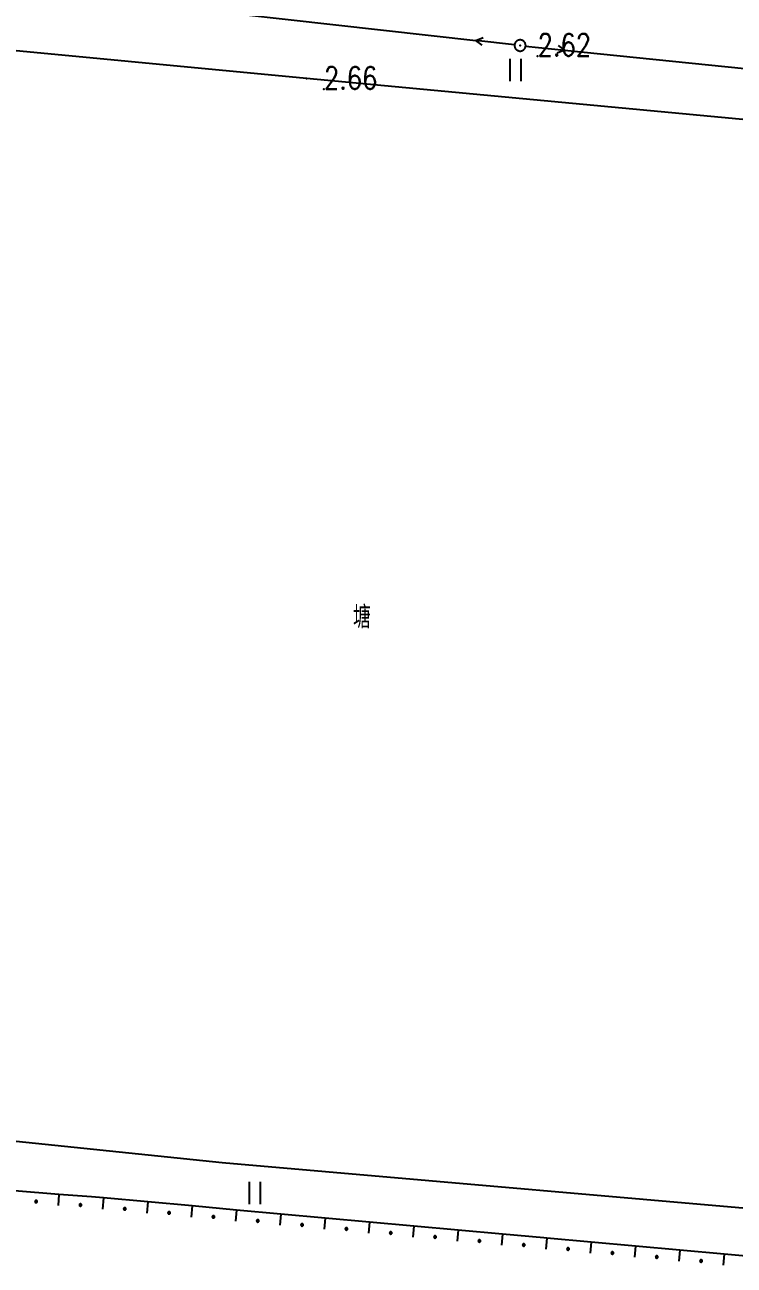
# Model space of a CAD drawing. Extents: x 500036 to 1001740, y 2543128 to 5086681.
# Drawn here: x 500854.5 to 500886.3, y 2543634.5 to 2543690.2 of the extents above; entities that cross this region are included whole.
import ezdxf

# ---------------------------------------------------------------- set-up
doc = ezdxf.new("R2010")
doc.units = 0
doc.header["$LTSCALE"] = 0.5
doc.linetypes.add('CENTER', pattern=[50.8, 31.75, -6.35, 6.35, -6.35])
doc.layers.add('地形图', color=8, linetype='CONTINUOUS')
doc.styles.add('HZ', font='romans.shx', dxfattribs={"width": 0.8, "bigfont": 'hztxt.shx'})

msp = doc.modelspace()

# ---------------------------------------------------------------- linework, layer by layer
at = {"layer": '地形图'}
for points in [[(500855.71, 2543691.626), (500874.721, 2543689.491)], [(500917.619, 2543683.047), (500867.108, 2543687.78), (500851.066, 2543689.316), (500834.855, 2543690.113), (500827.014, 2543689.305), (500823.849, 2543688.38), (500820.784, 2543687.107)], [(500917.619, 2543683.047), (500867.108, 2543687.78), (500851.067, 2543689.316), (500834.855, 2543690.113), (500827.014, 2543689.305), (500823.849, 2543688.38), (500820.784, 2543687.107)], [(500874.721, 2543689.491), (500875.045, 2543689.633)], [(500875.006, 2543689.281), (500874.721, 2543689.491)], [(500876.46, 2543689.296), (500874.721, 2543689.491)], [(500876.709, 2543689.018), (500876.724, 2543689.019), (500876.74, 2543689.02), (500876.756, 2543689.023), (500876.771, 2543689.026), (500876.786, 2543689.03), (500876.801, 2543689.036), (500876.815, 2543689.042), (500876.829, 2543689.049), (500876.843, 2543689.057), (500876.856, 2543689.066), (500876.868, 2543689.076), (500876.88, 2543689.086), (500876.891, 2543689.097), (500876.901, 2543689.109), (500876.911, 2543689.121), (500876.92, 2543689.134), (500876.928, 2543689.148), (500876.935, 2543689.162), (500876.941, 2543689.176), (500876.946, 2543689.191), (500876.951, 2543689.206), (500876.954, 2543689.221), (500876.957, 2543689.237), (500876.957, 2543689.243), (500876.958, 2543689.252), (500876.959, 2543689.268), (500876.958, 2543689.284), (500876.957, 2543689.299), (500876.954, 2543689.315), (500876.951, 2543689.33), (500876.946, 2543689.345), (500876.941, 2543689.36), (500876.935, 2543689.375), (500876.928, 2543689.389), (500876.92, 2543689.402), (500876.911, 2543689.415), (500876.901, 2543689.428), (500876.891, 2543689.439), (500876.88, 2543689.45), (500876.868, 2543689.461), (500876.856, 2543689.47), (500876.843, 2543689.479), (500876.829, 2543689.487), (500876.815, 2543689.494), (500876.801, 2543689.501), (500876.786, 2543689.506), (500876.771, 2543689.51), (500876.756, 2543689.514), (500876.74, 2543689.516), (500876.724, 2543689.518), (500876.709, 2543689.518), (500876.693, 2543689.518), (500876.677, 2543689.516), (500876.662, 2543689.514), (500876.647, 2543689.51), (500876.631, 2543689.506), (500876.617, 2543689.501), (500876.602, 2543689.494), (500876.588, 2543689.487), (500876.575, 2543689.479), (500876.562, 2543689.47), (500876.549, 2543689.461), (500876.538, 2543689.45), (500876.526, 2543689.439), (500876.516, 2543689.428), (500876.506, 2543689.415), (500876.498, 2543689.402), (500876.49, 2543689.389), (500876.483, 2543689.375), (500876.476, 2543689.36), (500876.471, 2543689.345), (500876.467, 2543689.33), (500876.463, 2543689.315), (500876.461, 2543689.299), (500876.46, 2543689.296), (500876.459, 2543689.284), (500876.459, 2543689.268), (500876.459, 2543689.252), (500876.461, 2543689.237), (500876.463, 2543689.221), (500876.467, 2543689.206), (500876.471, 2543689.191), (500876.476, 2543689.176), (500876.483, 2543689.162), (500876.49, 2543689.148), (500876.498, 2543689.134), (500876.506, 2543689.121), (500876.516, 2543689.109), (500876.526, 2543689.097), (500876.538, 2543689.086), (500876.549, 2543689.076), (500876.562, 2543689.066), (500876.575, 2543689.057), (500876.588, 2543689.049), (500876.602, 2543689.042), (500876.617, 2543689.036), (500876.631, 2543689.03), (500876.647, 2543689.026), (500876.662, 2543689.023), (500876.677, 2543689.02), (500876.693, 2543689.019), (500876.709, 2543689.018)], [(500876.957, 2543689.243), (500878.698, 2543689.065)], [(500878.412, 2543689.272), (500878.698, 2543689.065)], [(500876.259, 2543687.666), (500876.259, 2543688.666)], [(500876.759, 2543687.666), (500876.759, 2543688.666)], [(500878.698, 2543689.065), (500878.376, 2543688.921)], [(500878.698, 2543689.065), (500902.969, 2543686.593)], [(500819.548, 2543644.989), (500826.144, 2543643.366), (500834.098, 2543642.122), (500863.324, 2543639.106), (500891.524, 2543636.638)], [(500819.548, 2543644.989), (500826.144, 2543643.366), (500834.098, 2543642.122), (500863.324, 2543639.106), (500891.524, 2543636.638), (500903.475, 2543635.919), (500914.251, 2543635.905)], [(500864.551, 2543637.227), (500864.551, 2543638.227)], [(500865.051, 2543637.227), (500865.051, 2543638.227)], [(500887.863, 2543634.805), (500885.871, 2543634.985), (500883.879, 2543635.165), (500881.887, 2543635.345), (500879.895, 2543635.525), (500877.904, 2543635.705), (500877.771, 2543635.717), (500875.912, 2543635.885), (500873.92, 2543636.065), (500871.928, 2543636.245), (500869.936, 2543636.425), (500867.944, 2543636.605), (500865.952, 2543636.786), (500863.96, 2543636.966), (500861.969, 2543637.146), (500859.977, 2543637.326), (500857.985, 2543637.506), (500857.45, 2543637.554), (500855.991, 2543637.667), (500853.997, 2543637.822)], [(500854.963, 2543637.296), (500854.969, 2543637.296), (500854.974, 2543637.297), (500854.979, 2543637.298), (500854.984, 2543637.3), (500854.988, 2543637.302), (500854.993, 2543637.305), (500854.997, 2543637.309), (500855.001, 2543637.312), (500855.004, 2543637.316), (500855.007, 2543637.321), (500855.009, 2543637.325), (500855.011, 2543637.33), (500855.012, 2543637.335), (500855.013, 2543637.34), (500855.013, 2543637.346), (500855.013, 2543637.351), (500855.012, 2543637.356), (500855.011, 2543637.361), (500855.009, 2543637.366), (500855.007, 2543637.371), (500855.004, 2543637.375), (500855.001, 2543637.379), (500854.999, 2543637.381), (500854.997, 2543637.383), (500854.993, 2543637.386), (500854.988, 2543637.389), (500854.984, 2543637.391), (500854.979, 2543637.393), (500854.974, 2543637.395), (500854.969, 2543637.395), (500854.963, 2543637.396), (500854.958, 2543637.395), (500854.953, 2543637.395), (500854.948, 2543637.393), (500854.943, 2543637.391), (500854.938, 2543637.389), (500854.934, 2543637.386), (500854.93, 2543637.383), (500854.926, 2543637.379), (500854.923, 2543637.375), (500854.92, 2543637.371), (500854.918, 2543637.366), (500854.916, 2543637.361), (500854.914, 2543637.356), (500854.914, 2543637.351), (500854.913, 2543637.346), (500854.914, 2543637.34), (500854.914, 2543637.335), (500854.916, 2543637.33), (500854.918, 2543637.325), (500854.92, 2543637.321), (500854.923, 2543637.316), (500854.926, 2543637.312), (500854.928, 2543637.31), (500854.93, 2543637.309), (500854.934, 2543637.305), (500854.938, 2543637.302), (500854.943, 2543637.3), (500854.948, 2543637.298), (500854.953, 2543637.297), (500854.958, 2543637.296), (500854.963, 2543637.296)], [(500854.928, 2543637.31), (500854.999, 2543637.381)], [(500855.991, 2543637.667), (500855.953, 2543637.169)], [(500857.985, 2543637.506), (500857.94, 2543637.008)], [(500859.977, 2543637.326), (500859.932, 2543636.828)], [(500856.957, 2543637.141), (500856.963, 2543637.141), (500856.968, 2543637.142), (500856.973, 2543637.143), (500856.978, 2543637.145), (500856.982, 2543637.148), (500856.987, 2543637.151), (500856.991, 2543637.154), (500856.995, 2543637.158), (500856.998, 2543637.162), (500857.001, 2543637.166), (500857.003, 2543637.171), (500857.005, 2543637.176), (500857.006, 2543637.181), (500857.007, 2543637.186), (500857.007, 2543637.191), (500857.007, 2543637.196), (500857.006, 2543637.201), (500857.005, 2543637.206), (500857.003, 2543637.211), (500857.001, 2543637.216), (500856.998, 2543637.22), (500856.995, 2543637.224), (500856.993, 2543637.226), (500856.991, 2543637.228), (500856.987, 2543637.231), (500856.982, 2543637.234), (500856.978, 2543637.237), (500856.973, 2543637.239), (500856.968, 2543637.24), (500856.963, 2543637.241), (500856.957, 2543637.241), (500856.952, 2543637.241), (500856.947, 2543637.24), (500856.942, 2543637.239), (500856.937, 2543637.237), (500856.932, 2543637.234), (500856.928, 2543637.231), (500856.924, 2543637.228), (500856.92, 2543637.224), (500856.917, 2543637.22), (500856.914, 2543637.216), (500856.912, 2543637.211), (500856.91, 2543637.206), (500856.908, 2543637.201), (500856.908, 2543637.196), (500856.907, 2543637.191), (500856.908, 2543637.186), (500856.908, 2543637.181), (500856.91, 2543637.176), (500856.912, 2543637.171), (500856.914, 2543637.166), (500856.917, 2543637.162), (500856.92, 2543637.158), (500856.922, 2543637.156), (500856.924, 2543637.154), (500856.928, 2543637.151), (500856.932, 2543637.148), (500856.937, 2543637.145), (500856.942, 2543637.143), (500856.947, 2543637.142), (500856.952, 2543637.141), (500856.957, 2543637.141)], [(500856.922, 2543637.156), (500856.993, 2543637.226)], [(500858.945, 2543636.967), (500858.95, 2543636.968), (500858.955, 2543636.968), (500858.96, 2543636.97), (500858.965, 2543636.972), (500858.97, 2543636.974), (500858.974, 2543636.977), (500858.978, 2543636.98), (500858.982, 2543636.984), (500858.985, 2543636.988), (500858.988, 2543636.992), (500858.99, 2543636.997), (500858.992, 2543637.002), (500858.994, 2543637.007), (500858.994, 2543637.012), (500858.995, 2543637.017), (500858.994, 2543637.023), (500858.994, 2543637.028), (500858.992, 2543637.033), (500858.99, 2543637.038), (500858.988, 2543637.042), (500858.985, 2543637.047), (500858.982, 2543637.051), (500858.98, 2543637.053), (500858.978, 2543637.054), (500858.974, 2543637.058), (500858.97, 2543637.061), (500858.965, 2543637.063), (500858.96, 2543637.065), (500858.955, 2543637.066), (500858.95, 2543637.067), (500858.945, 2543637.067), (500858.939, 2543637.067), (500858.934, 2543637.066), (500858.929, 2543637.065), (500858.924, 2543637.063), (500858.92, 2543637.061), (500858.915, 2543637.058), (500858.911, 2543637.054), (500858.907, 2543637.051), (500858.904, 2543637.047), (500858.901, 2543637.042), (500858.899, 2543637.038), (500858.897, 2543637.033), (500858.896, 2543637.028), (500858.895, 2543637.023), (500858.895, 2543637.017), (500858.895, 2543637.012), (500858.896, 2543637.007), (500858.897, 2543637.002), (500858.899, 2543636.997), (500858.901, 2543636.992), (500858.904, 2543636.988), (500858.907, 2543636.984), (500858.909, 2543636.982), (500858.911, 2543636.98), (500858.915, 2543636.977), (500858.92, 2543636.974), (500858.924, 2543636.972), (500858.929, 2543636.97), (500858.934, 2543636.968), (500858.939, 2543636.968), (500858.945, 2543636.967)], [(500858.909, 2543636.982), (500858.98, 2543637.053)], [(500860.937, 2543636.787), (500860.942, 2543636.788), (500860.947, 2543636.788), (500860.952, 2543636.79), (500860.957, 2543636.792), (500860.962, 2543636.794), (500860.966, 2543636.797), (500860.97, 2543636.8), (500860.974, 2543636.804), (500860.977, 2543636.808), (500860.98, 2543636.812), (500860.982, 2543636.817), (500860.984, 2543636.822), (500860.985, 2543636.827), (500860.986, 2543636.832), (500860.987, 2543636.837), (500860.986, 2543636.842), (500860.985, 2543636.848), (500860.984, 2543636.853), (500860.982, 2543636.858), (500860.98, 2543636.862), (500860.977, 2543636.867), (500860.974, 2543636.871), (500860.972, 2543636.873), (500860.97, 2543636.874), (500860.966, 2543636.878), (500860.962, 2543636.881), (500860.957, 2543636.883), (500860.952, 2543636.885), (500860.947, 2543636.886), (500860.942, 2543636.887), (500860.937, 2543636.887), (500860.931, 2543636.887), (500860.926, 2543636.886), (500860.921, 2543636.885), (500860.916, 2543636.883), (500860.912, 2543636.881), (500860.907, 2543636.878), (500860.903, 2543636.874), (500860.899, 2543636.871), (500860.896, 2543636.867), (500860.893, 2543636.862), (500860.891, 2543636.858), (500860.889, 2543636.853), (500860.888, 2543636.848), (500860.887, 2543636.842), (500860.887, 2543636.837), (500860.887, 2543636.832), (500860.888, 2543636.827), (500860.889, 2543636.822), (500860.891, 2543636.817), (500860.893, 2543636.812), (500860.896, 2543636.808), (500860.899, 2543636.804), (500860.901, 2543636.802), (500860.903, 2543636.8), (500860.907, 2543636.797), (500860.912, 2543636.794), (500860.916, 2543636.792), (500860.921, 2543636.79), (500860.926, 2543636.788), (500860.931, 2543636.788), (500860.937, 2543636.787)], [(500860.901, 2543636.802), (500860.972, 2543636.873)], [(500861.969, 2543637.146), (500861.924, 2543636.648)], [(500863.96, 2543636.966), (500863.915, 2543636.468)], [(500865.952, 2543636.786), (500865.907, 2543636.288)], [(500862.928, 2543636.607), (500862.934, 2543636.607), (500862.939, 2543636.608), (500862.944, 2543636.61), (500862.949, 2543636.612), (500862.953, 2543636.614), (500862.958, 2543636.617), (500862.962, 2543636.62), (500862.966, 2543636.624), (500862.969, 2543636.628), (500862.972, 2543636.632), (500862.974, 2543636.637), (500862.976, 2543636.642), (500862.977, 2543636.647), (500862.978, 2543636.652), (500862.978, 2543636.657), (500862.978, 2543636.662), (500862.977, 2543636.668), (500862.976, 2543636.673), (500862.974, 2543636.678), (500862.972, 2543636.682), (500862.969, 2543636.687), (500862.966, 2543636.691), (500862.964, 2543636.693), (500862.962, 2543636.694), (500862.958, 2543636.698), (500862.953, 2543636.701), (500862.949, 2543636.703), (500862.944, 2543636.705), (500862.939, 2543636.706), (500862.934, 2543636.707), (500862.928, 2543636.707), (500862.923, 2543636.707), (500862.918, 2543636.706), (500862.913, 2543636.705), (500862.908, 2543636.703), (500862.903, 2543636.701), (500862.899, 2543636.698), (500862.895, 2543636.694), (500862.891, 2543636.691), (500862.888, 2543636.687), (500862.885, 2543636.682), (500862.883, 2543636.678), (500862.881, 2543636.673), (500862.88, 2543636.668), (500862.879, 2543636.662), (500862.878, 2543636.657), (500862.879, 2543636.652), (500862.88, 2543636.647), (500862.881, 2543636.642), (500862.883, 2543636.637), (500862.885, 2543636.632), (500862.888, 2543636.628), (500862.891, 2543636.624), (500862.893, 2543636.622), (500862.895, 2543636.62), (500862.899, 2543636.617), (500862.903, 2543636.614), (500862.908, 2543636.612), (500862.913, 2543636.61), (500862.918, 2543636.608), (500862.923, 2543636.607), (500862.928, 2543636.607)], [(500862.893, 2543636.622), (500862.964, 2543636.693)], [(500864.92, 2543636.427), (500864.926, 2543636.427), (500864.931, 2543636.428), (500864.936, 2543636.43), (500864.941, 2543636.431), (500864.945, 2543636.434), (500864.95, 2543636.437), (500864.954, 2543636.44), (500864.958, 2543636.444), (500864.961, 2543636.448), (500864.964, 2543636.452), (500864.966, 2543636.457), (500864.968, 2543636.462), (500864.969, 2543636.467), (500864.97, 2543636.472), (500864.97, 2543636.477), (500864.97, 2543636.482), (500864.969, 2543636.488), (500864.968, 2543636.493), (500864.966, 2543636.498), (500864.964, 2543636.502), (500864.961, 2543636.507), (500864.958, 2543636.511), (500864.956, 2543636.513), (500864.954, 2543636.514), (500864.95, 2543636.518), (500864.945, 2543636.52), (500864.941, 2543636.523), (500864.936, 2543636.525), (500864.931, 2543636.526), (500864.926, 2543636.527), (500864.92, 2543636.527), (500864.915, 2543636.527), (500864.91, 2543636.526), (500864.905, 2543636.525), (500864.9, 2543636.523), (500864.895, 2543636.52), (500864.891, 2543636.518), (500864.887, 2543636.514), (500864.883, 2543636.511), (500864.88, 2543636.507), (500864.877, 2543636.502), (500864.875, 2543636.498), (500864.873, 2543636.493), (500864.871, 2543636.488), (500864.871, 2543636.482), (500864.87, 2543636.477), (500864.871, 2543636.472), (500864.871, 2543636.467), (500864.873, 2543636.462), (500864.875, 2543636.457), (500864.877, 2543636.452), (500864.88, 2543636.448), (500864.883, 2543636.444), (500864.885, 2543636.442), (500864.887, 2543636.44), (500864.891, 2543636.437), (500864.895, 2543636.434), (500864.9, 2543636.431), (500864.905, 2543636.43), (500864.91, 2543636.428), (500864.915, 2543636.427), (500864.92, 2543636.427)], [(500864.885, 2543636.442), (500864.956, 2543636.513)], [(500866.912, 2543636.247), (500866.917, 2543636.247), (500866.923, 2543636.248), (500866.928, 2543636.25), (500866.933, 2543636.251), (500866.937, 2543636.254), (500866.942, 2543636.257), (500866.946, 2543636.26), (500866.949, 2543636.264), (500866.953, 2543636.268), (500866.955, 2543636.272), (500866.958, 2543636.277), (500866.96, 2543636.282), (500866.961, 2543636.287), (500866.962, 2543636.292), (500866.962, 2543636.297), (500866.962, 2543636.302), (500866.961, 2543636.308), (500866.96, 2543636.313), (500866.958, 2543636.317), (500866.955, 2543636.322), (500866.953, 2543636.327), (500866.949, 2543636.331), (500866.948, 2543636.332), (500866.946, 2543636.334), (500866.942, 2543636.338), (500866.937, 2543636.34), (500866.933, 2543636.343), (500866.928, 2543636.345), (500866.923, 2543636.346), (500866.917, 2543636.347), (500866.912, 2543636.347), (500866.907, 2543636.347), (500866.902, 2543636.346), (500866.897, 2543636.345), (500866.892, 2543636.343), (500866.887, 2543636.34), (500866.883, 2543636.338), (500866.879, 2543636.334), (500866.875, 2543636.331), (500866.872, 2543636.327), (500866.869, 2543636.322), (500866.867, 2543636.317), (500866.865, 2543636.313), (500866.863, 2543636.308), (500866.862, 2543636.302), (500866.862, 2543636.297), (500866.862, 2543636.292), (500866.863, 2543636.287), (500866.865, 2543636.282), (500866.867, 2543636.277), (500866.869, 2543636.272), (500866.872, 2543636.268), (500866.875, 2543636.264), (500866.877, 2543636.262), (500866.879, 2543636.26), (500866.883, 2543636.257), (500866.887, 2543636.254), (500866.892, 2543636.251), (500866.897, 2543636.25), (500866.902, 2543636.248), (500866.907, 2543636.247), (500866.912, 2543636.247)], [(500866.877, 2543636.262), (500866.948, 2543636.332)], [(500867.944, 2543636.605), (500867.899, 2543636.108)], [(500868.904, 2543636.067), (500868.909, 2543636.067), (500868.915, 2543636.068), (500868.92, 2543636.07), (500868.924, 2543636.071), (500868.929, 2543636.074), (500868.933, 2543636.077), (500868.938, 2543636.08), (500868.941, 2543636.084), (500868.945, 2543636.088), (500868.947, 2543636.092), (500868.95, 2543636.097), (500868.952, 2543636.102), (500868.953, 2543636.107), (500868.954, 2543636.112), (500868.954, 2543636.117), (500868.954, 2543636.122), (500868.953, 2543636.128), (500868.952, 2543636.133), (500868.95, 2543636.137), (500868.947, 2543636.142), (500868.945, 2543636.146), (500868.941, 2543636.151), (500868.939, 2543636.152), (500868.938, 2543636.154), (500868.933, 2543636.158), (500868.929, 2543636.16), (500868.924, 2543636.163), (500868.92, 2543636.165), (500868.915, 2543636.166), (500868.909, 2543636.167), (500868.904, 2543636.167), (500868.899, 2543636.167), (500868.894, 2543636.166), (500868.889, 2543636.165), (500868.884, 2543636.163), (500868.879, 2543636.16), (500868.875, 2543636.158), (500868.871, 2543636.154), (500868.867, 2543636.151), (500868.864, 2543636.146), (500868.861, 2543636.142), (500868.858, 2543636.137), (500868.857, 2543636.133), (500868.855, 2543636.128), (500868.854, 2543636.122), (500868.854, 2543636.117), (500868.854, 2543636.112), (500868.855, 2543636.107), (500868.857, 2543636.102), (500868.858, 2543636.097), (500868.861, 2543636.092), (500868.864, 2543636.088), (500868.867, 2543636.084), (500868.869, 2543636.082), (500868.871, 2543636.08), (500868.875, 2543636.077), (500868.879, 2543636.074), (500868.884, 2543636.071), (500868.889, 2543636.07), (500868.894, 2543636.068), (500868.899, 2543636.067), (500868.904, 2543636.067)], [(500868.869, 2543636.082), (500868.939, 2543636.152)], [(500869.936, 2543636.425), (500869.891, 2543635.927)], [(500871.928, 2543636.245), (500871.883, 2543635.747)], [(500870.896, 2543635.887), (500870.901, 2543635.887), (500870.906, 2543635.888), (500870.911, 2543635.889), (500870.916, 2543635.891), (500870.921, 2543635.894), (500870.925, 2543635.897), (500870.929, 2543635.9), (500870.933, 2543635.904), (500870.936, 2543635.908), (500870.939, 2543635.912), (500870.942, 2543635.917), (500870.944, 2543635.922), (500870.945, 2543635.927), (500870.946, 2543635.932), (500870.946, 2543635.937), (500870.946, 2543635.942), (500870.945, 2543635.947), (500870.944, 2543635.953), (500870.942, 2543635.957), (500870.939, 2543635.962), (500870.936, 2543635.966), (500870.933, 2543635.97), (500870.931, 2543635.972), (500870.929, 2543635.974), (500870.925, 2543635.978), (500870.921, 2543635.98), (500870.916, 2543635.983), (500870.911, 2543635.985), (500870.906, 2543635.986), (500870.901, 2543635.987), (500870.896, 2543635.987), (500870.891, 2543635.987), (500870.886, 2543635.986), (500870.881, 2543635.985), (500870.876, 2543635.983), (500870.871, 2543635.98), (500870.867, 2543635.978), (500870.863, 2543635.974), (500870.859, 2543635.97), (500870.856, 2543635.966), (500870.853, 2543635.962), (500870.85, 2543635.957), (500870.848, 2543635.953), (500870.847, 2543635.947), (500870.846, 2543635.942), (500870.846, 2543635.937), (500870.846, 2543635.932), (500870.847, 2543635.927), (500870.848, 2543635.922), (500870.85, 2543635.917), (500870.853, 2543635.912), (500870.856, 2543635.908), (500870.859, 2543635.904), (500870.861, 2543635.902), (500870.863, 2543635.9), (500870.867, 2543635.897), (500870.871, 2543635.894), (500870.876, 2543635.891), (500870.881, 2543635.889), (500870.886, 2543635.888), (500870.891, 2543635.887), (500870.896, 2543635.887)], [(500870.861, 2543635.902), (500870.931, 2543635.972)], [(500872.888, 2543635.707), (500872.893, 2543635.707), (500872.898, 2543635.708), (500872.903, 2543635.709), (500872.908, 2543635.711), (500872.913, 2543635.714), (500872.917, 2543635.717), (500872.921, 2543635.72), (500872.925, 2543635.724), (500872.928, 2543635.728), (500872.931, 2543635.732), (500872.934, 2543635.737), (500872.935, 2543635.742), (500872.937, 2543635.747), (500872.938, 2543635.752), (500872.938, 2543635.757), (500872.938, 2543635.762), (500872.937, 2543635.767), (500872.935, 2543635.772), (500872.934, 2543635.777), (500872.931, 2543635.782), (500872.928, 2543635.786), (500872.925, 2543635.79), (500872.923, 2543635.792), (500872.921, 2543635.794), (500872.917, 2543635.797), (500872.913, 2543635.8), (500872.908, 2543635.803), (500872.903, 2543635.805), (500872.898, 2543635.806), (500872.893, 2543635.807), (500872.888, 2543635.807), (500872.883, 2543635.807), (500872.877, 2543635.806), (500872.872, 2543635.805), (500872.867, 2543635.803), (500872.863, 2543635.8), (500872.858, 2543635.797), (500872.854, 2543635.794), (500872.851, 2543635.79), (500872.847, 2543635.786), (500872.845, 2543635.782), (500872.842, 2543635.777), (500872.84, 2543635.772), (500872.839, 2543635.767), (500872.838, 2543635.762), (500872.838, 2543635.757), (500872.838, 2543635.752), (500872.839, 2543635.747), (500872.84, 2543635.742), (500872.842, 2543635.737), (500872.845, 2543635.732), (500872.847, 2543635.728), (500872.851, 2543635.724), (500872.853, 2543635.722), (500872.854, 2543635.72), (500872.858, 2543635.717), (500872.863, 2543635.714), (500872.867, 2543635.711), (500872.872, 2543635.709), (500872.877, 2543635.708), (500872.883, 2543635.707), (500872.888, 2543635.707)], [(500872.853, 2543635.722), (500872.923, 2543635.792)], [(500873.92, 2543636.065), (500873.875, 2543635.567)], [(500874.88, 2543635.527), (500874.885, 2543635.527), (500874.89, 2543635.528), (500874.895, 2543635.529), (500874.9, 2543635.531), (500874.905, 2543635.534), (500874.909, 2543635.537), (500874.913, 2543635.54), (500874.917, 2543635.544), (500874.92, 2543635.548), (500874.923, 2543635.552), (500874.925, 2543635.557), (500874.927, 2543635.562), (500874.929, 2543635.567), (500874.929, 2543635.572), (500874.93, 2543635.577), (500874.929, 2543635.582), (500874.929, 2543635.587), (500874.927, 2543635.592), (500874.925, 2543635.597), (500874.923, 2543635.602), (500874.92, 2543635.606), (500874.917, 2543635.61), (500874.915, 2543635.612), (500874.913, 2543635.614), (500874.909, 2543635.617), (500874.905, 2543635.62), (500874.9, 2543635.623), (500874.895, 2543635.625), (500874.89, 2543635.626), (500874.885, 2543635.627), (500874.88, 2543635.627), (500874.875, 2543635.627), (500874.869, 2543635.626), (500874.864, 2543635.625), (500874.859, 2543635.623), (500874.855, 2543635.62), (500874.85, 2543635.617), (500874.846, 2543635.614), (500874.843, 2543635.61), (500874.839, 2543635.606), (500874.836, 2543635.602), (500874.834, 2543635.597), (500874.832, 2543635.592), (500874.831, 2543635.587), (500874.83, 2543635.582), (500874.83, 2543635.577), (500874.83, 2543635.572), (500874.831, 2543635.567), (500874.832, 2543635.562), (500874.834, 2543635.557), (500874.836, 2543635.552), (500874.839, 2543635.548), (500874.843, 2543635.544), (500874.844, 2543635.542), (500874.846, 2543635.54), (500874.85, 2543635.537), (500874.855, 2543635.534), (500874.859, 2543635.531), (500874.864, 2543635.529), (500874.869, 2543635.528), (500874.875, 2543635.527), (500874.88, 2543635.527)], [(500874.844, 2543635.542), (500874.915, 2543635.612)], [(500875.912, 2543635.885), (500875.867, 2543635.387)], [(500877.904, 2543635.705), (500877.859, 2543635.207)], [(500876.872, 2543635.347), (500876.877, 2543635.347), (500876.882, 2543635.348), (500876.887, 2543635.349), (500876.892, 2543635.351), (500876.897, 2543635.354), (500876.901, 2543635.357), (500876.905, 2543635.36), (500876.909, 2543635.364), (500876.912, 2543635.368), (500876.915, 2543635.372), (500876.917, 2543635.377), (500876.919, 2543635.381), (500876.92, 2543635.387), (500876.921, 2543635.392), (500876.922, 2543635.397), (500876.921, 2543635.402), (500876.92, 2543635.407), (500876.919, 2543635.412), (500876.917, 2543635.417), (500876.915, 2543635.422), (500876.912, 2543635.426), (500876.909, 2543635.43), (500876.907, 2543635.432), (500876.905, 2543635.434), (500876.901, 2543635.437), (500876.897, 2543635.44), (500876.892, 2543635.443), (500876.887, 2543635.445), (500876.882, 2543635.446), (500876.877, 2543635.447), (500876.872, 2543635.447), (500876.866, 2543635.447), (500876.861, 2543635.446), (500876.856, 2543635.445), (500876.851, 2543635.443), (500876.847, 2543635.44), (500876.842, 2543635.437), (500876.838, 2543635.434), (500876.834, 2543635.43), (500876.831, 2543635.426), (500876.828, 2543635.422), (500876.826, 2543635.417), (500876.824, 2543635.412), (500876.823, 2543635.407), (500876.822, 2543635.402), (500876.822, 2543635.397), (500876.822, 2543635.392), (500876.823, 2543635.387), (500876.824, 2543635.381), (500876.826, 2543635.377), (500876.828, 2543635.372), (500876.831, 2543635.368), (500876.834, 2543635.364), (500876.836, 2543635.362), (500876.838, 2543635.36), (500876.842, 2543635.357), (500876.847, 2543635.354), (500876.851, 2543635.351), (500876.856, 2543635.349), (500876.861, 2543635.348), (500876.866, 2543635.347), (500876.872, 2543635.347)], [(500876.836, 2543635.362), (500876.907, 2543635.432)], [(500878.863, 2543635.167), (500878.869, 2543635.167), (500878.874, 2543635.168), (500878.879, 2543635.169), (500878.884, 2543635.171), (500878.888, 2543635.174), (500878.893, 2543635.177), (500878.897, 2543635.18), (500878.901, 2543635.183), (500878.904, 2543635.188), (500878.907, 2543635.192), (500878.909, 2543635.197), (500878.911, 2543635.201), (500878.912, 2543635.207), (500878.913, 2543635.212), (500878.913, 2543635.217), (500878.913, 2543635.222), (500878.912, 2543635.227), (500878.911, 2543635.232), (500878.909, 2543635.237), (500878.907, 2543635.242), (500878.904, 2543635.246), (500878.901, 2543635.25), (500878.899, 2543635.252), (500878.897, 2543635.254), (500878.893, 2543635.257), (500878.888, 2543635.26), (500878.884, 2543635.263), (500878.879, 2543635.264), (500878.874, 2543635.266), (500878.869, 2543635.267), (500878.863, 2543635.267), (500878.858, 2543635.267), (500878.853, 2543635.266), (500878.848, 2543635.264), (500878.843, 2543635.263), (500878.838, 2543635.26), (500878.834, 2543635.257), (500878.83, 2543635.254), (500878.826, 2543635.25), (500878.823, 2543635.246), (500878.82, 2543635.242), (500878.818, 2543635.237), (500878.816, 2543635.232), (500878.815, 2543635.227), (500878.814, 2543635.222), (500878.813, 2543635.217), (500878.814, 2543635.212), (500878.815, 2543635.207), (500878.816, 2543635.201), (500878.818, 2543635.197), (500878.82, 2543635.192), (500878.823, 2543635.188), (500878.826, 2543635.183), (500878.828, 2543635.182), (500878.83, 2543635.18), (500878.834, 2543635.177), (500878.838, 2543635.174), (500878.843, 2543635.171), (500878.848, 2543635.169), (500878.853, 2543635.168), (500878.858, 2543635.167), (500878.863, 2543635.167)], [(500878.828, 2543635.182), (500878.899, 2543635.252)], [(500879.895, 2543635.525), (500879.85, 2543635.027)], [(500880.855, 2543634.987), (500880.861, 2543634.987), (500880.866, 2543634.988), (500880.871, 2543634.989), (500880.876, 2543634.991), (500880.88, 2543634.994), (500880.885, 2543634.996), (500880.889, 2543635), (500880.893, 2543635.003), (500880.896, 2543635.007), (500880.899, 2543635.012), (500880.901, 2543635.017), (500880.903, 2543635.021), (500880.904, 2543635.026), (500880.905, 2543635.032), (500880.905, 2543635.037), (500880.905, 2543635.042), (500880.904, 2543635.047), (500880.903, 2543635.052), (500880.901, 2543635.057), (500880.899, 2543635.062), (500880.896, 2543635.066), (500880.893, 2543635.07), (500880.891, 2543635.072), (500880.889, 2543635.074), (500880.885, 2543635.077), (500880.88, 2543635.08), (500880.876, 2543635.083), (500880.871, 2543635.084), (500880.866, 2543635.086), (500880.861, 2543635.087), (500880.855, 2543635.087), (500880.85, 2543635.087), (500880.845, 2543635.086), (500880.84, 2543635.084), (500880.835, 2543635.083), (500880.83, 2543635.08), (500880.826, 2543635.077), (500880.822, 2543635.074), (500880.818, 2543635.07), (500880.815, 2543635.066), (500880.812, 2543635.062), (500880.81, 2543635.057), (500880.808, 2543635.052), (500880.806, 2543635.047), (500880.806, 2543635.042), (500880.805, 2543635.037), (500880.806, 2543635.032), (500880.806, 2543635.026), (500880.808, 2543635.021), (500880.81, 2543635.017), (500880.812, 2543635.012), (500880.815, 2543635.007), (500880.818, 2543635.003), (500880.82, 2543635.002), (500880.822, 2543635), (500880.826, 2543634.996), (500880.83, 2543634.994), (500880.835, 2543634.991), (500880.84, 2543634.989), (500880.845, 2543634.988), (500880.85, 2543634.987), (500880.855, 2543634.987)], [(500880.82, 2543635.002), (500880.891, 2543635.072)], [(500881.887, 2543635.345), (500881.842, 2543634.847)], [(500883.879, 2543635.165), (500883.834, 2543634.667)], [(500882.847, 2543634.807), (500882.852, 2543634.807), (500882.858, 2543634.808), (500882.863, 2543634.809), (500882.868, 2543634.811), (500882.872, 2543634.814), (500882.877, 2543634.816), (500882.881, 2543634.82), (500882.884, 2543634.823), (500882.888, 2543634.827), (500882.891, 2543634.832), (500882.893, 2543634.837), (500882.895, 2543634.841), (500882.896, 2543634.846), (500882.897, 2543634.852), (500882.897, 2543634.857), (500882.897, 2543634.862), (500882.896, 2543634.867), (500882.895, 2543634.872), (500882.893, 2543634.877), (500882.891, 2543634.882), (500882.888, 2543634.886), (500882.884, 2543634.89), (500882.883, 2543634.892), (500882.881, 2543634.894), (500882.877, 2543634.897), (500882.872, 2543634.9), (500882.868, 2543634.903), (500882.863, 2543634.904), (500882.858, 2543634.906), (500882.852, 2543634.907), (500882.847, 2543634.907), (500882.842, 2543634.907), (500882.837, 2543634.906), (500882.832, 2543634.904), (500882.827, 2543634.903), (500882.822, 2543634.9), (500882.818, 2543634.897), (500882.814, 2543634.894), (500882.81, 2543634.89), (500882.807, 2543634.886), (500882.804, 2543634.882), (500882.802, 2543634.877), (500882.8, 2543634.872), (500882.798, 2543634.867), (500882.798, 2543634.862), (500882.797, 2543634.857), (500882.798, 2543634.852), (500882.798, 2543634.846), (500882.8, 2543634.841), (500882.802, 2543634.837), (500882.804, 2543634.832), (500882.807, 2543634.827), (500882.81, 2543634.823), (500882.812, 2543634.822), (500882.814, 2543634.82), (500882.818, 2543634.816), (500882.822, 2543634.814), (500882.827, 2543634.811), (500882.832, 2543634.809), (500882.837, 2543634.808), (500882.842, 2543634.807), (500882.847, 2543634.807)], [(500882.812, 2543634.822), (500882.883, 2543634.892)], [(500884.839, 2543634.627), (500884.844, 2543634.627), (500884.85, 2543634.628), (500884.855, 2543634.629), (500884.859, 2543634.631), (500884.864, 2543634.634), (500884.869, 2543634.636), (500884.873, 2543634.64), (500884.876, 2543634.643), (500884.88, 2543634.647), (500884.882, 2543634.652), (500884.885, 2543634.657), (500884.887, 2543634.661), (500884.888, 2543634.666), (500884.889, 2543634.672), (500884.889, 2543634.677), (500884.889, 2543634.682), (500884.888, 2543634.687), (500884.887, 2543634.692), (500884.885, 2543634.697), (500884.882, 2543634.702), (500884.88, 2543634.706), (500884.876, 2543634.71), (500884.874, 2543634.712), (500884.873, 2543634.714), (500884.869, 2543634.717), (500884.864, 2543634.72), (500884.859, 2543634.722), (500884.855, 2543634.724), (500884.85, 2543634.726), (500884.844, 2543634.727), (500884.839, 2543634.727), (500884.834, 2543634.727), (500884.829, 2543634.726), (500884.824, 2543634.724), (500884.819, 2543634.722), (500884.814, 2543634.72), (500884.81, 2543634.717), (500884.806, 2543634.714), (500884.802, 2543634.71), (500884.799, 2543634.706), (500884.796, 2543634.702), (500884.793, 2543634.697), (500884.792, 2543634.692), (500884.79, 2543634.687), (500884.789, 2543634.682), (500884.789, 2543634.677), (500884.789, 2543634.672), (500884.79, 2543634.666), (500884.792, 2543634.661), (500884.793, 2543634.657), (500884.796, 2543634.652), (500884.799, 2543634.647), (500884.802, 2543634.643), (500884.804, 2543634.642), (500884.806, 2543634.64), (500884.81, 2543634.636), (500884.814, 2543634.634), (500884.819, 2543634.631), (500884.824, 2543634.629), (500884.829, 2543634.628), (500884.834, 2543634.627), (500884.839, 2543634.627)], [(500884.804, 2543634.642), (500884.874, 2543634.712)], [(500885.871, 2543634.985), (500885.826, 2543634.487)]]:
    msp.add_lwpolyline(points, dxfattribs=at)
at = {"layer": '地形图', "ltscale": 10}
for p in [(500876.709, 2543689.268), (500867.108, 2543687.78)]:
    msp.add_point(p, dxfattribs=at)
at = {"layer": '地形图', "linetype": 'CENTER'}
for p in [(500877.496, 2543688.795, 2.62), (500867.895, 2543687.307, 2.66)]:
    msp.add_point(p, dxfattribs=at)

# ---------------------------------------------------------------- texts
at = {"layer": '地形图', "ltscale": 10, "style": 'HZ', "width": 0.8}
for s, p in [('2.62', (500877.496, 2543688.795)), ('2.66', (500867.895, 2543687.307)), ('塘', (500869.201, 2543663.096))]:
    msp.add_text(s, height=1, dxfattribs=at).set_placement(p)

doc.saveas('drawing.dxf')
